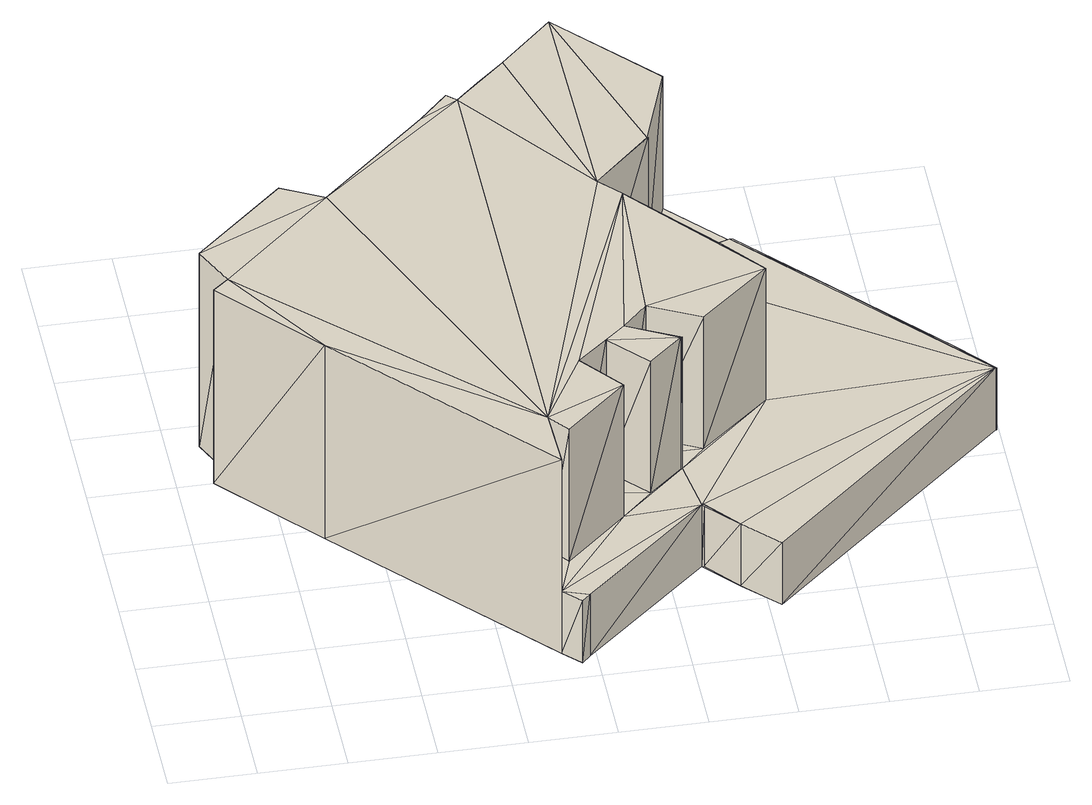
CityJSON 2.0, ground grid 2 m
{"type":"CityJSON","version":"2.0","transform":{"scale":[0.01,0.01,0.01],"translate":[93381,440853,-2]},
"CityObjects":{
"building1":{"type":"Building","geometry":[{"type":"MultiSurface","lod":"1.3","boundaries":[[[0,1,2]],[[2,3,4]],[[5,6,7]],[[7,8,9]],[[10,11,12]],[[13,14,15]],[[15,16,17]],[[17,18,19]],[[20,21,22]],[[22,23,24]],[[25,26,27]],[[27,28,29]],[[0,2,4]],[[7,9,30]],[[10,12,13]],[[13,15,17]],[[17,19,31]],[[20,22,24]],[[25,27,29]],[[0,4,5]],[[7,30,10]],[[10,13,17]],[[31,20,24]],[[24,25,29]],[[0,5,7]],[[7,10,17]],[[31,24,29]],[[0,7,17]],[[17,31,29]],[[29,0,17]],[[32,33,34]],[[34,35,36]],[[37,38,39]],[[39,40,41]],[[42,43,44]],[[45,46,47]],[[47,48,49]],[[49,50,51]],[[52,53,54]],[[54,55,56]],[[57,58,59]],[[59,60,61]],[[32,34,36]],[[39,41,62]],[[42,44,45]],[[45,47,49]],[[49,51,63]],[[52,54,56]],[[57,59,61]],[[32,36,37]],[[39,62,42]],[[42,45,49]],[[63,52,56]],[[56,57,61]],[[32,37,39]],[[39,42,49]],[[63,56,61]],[[32,39,49]],[[49,63,61]],[[61,32,49]],[[64,65,66]],[[67,68,69]],[[70,3,2]],[[1,0,29]],[[26,25,24]],[[23,22,21]],[[21,20,31]],[[18,17,16]],[[16,71,72]],[[73,74,75]],[[75,76,64]],[[64,66,67]],[[69,70,2]],[[1,29,28]],[[26,24,23]],[[21,31,19]],[[19,18,16]],[[16,72,73]],[[73,75,64]],[[64,67,69]],[[69,2,1]],[[1,28,27]],[[27,26,23]],[[23,21,19]],[[19,16,73]],[[64,69,1]],[[23,19,73]],[[64,1,27]],[[27,23,73]],[[73,64,27]],[[77,78,79]],[[80,81,82]],[[83,84,85]],[[86,87,88]],[[89,90,91]],[[92,93,94]],[[94,95,96]],[[97,98,99]],[[99,100,101]],[[102,103,104]],[[104,105,77]],[[77,79,80]],[[82,83,85]],[[86,88,106]],[[89,91,92]],[[94,96,107]],[[107,97,99]],[[99,101,102]],[[102,104,77]],[[77,80,82]],[[82,85,86]],[[86,106,108]],[[108,89,92]],[[92,94,107]],[[107,99,102]],[[77,82,86]],[[92,107,102]],[[77,86,108]],[[108,92,102]],[[102,77,108]],[[13,46,45]],[[13,14,46]],[[12,45,44]],[[12,13,45]],[[11,44,43]],[[11,12,44]],[[47,14,15]],[[47,46,14]],[[10,43,42]],[[10,11,43]],[[9,62,41]],[[9,30,62]],[[41,8,9]],[[41,40,8]],[[7,40,39]],[[7,8,40]],[[48,15,16]],[[48,47,15]],[[49,99,98]],[[49,48,99]],[[98,50,49]],[[98,97,50]],[[100,16,71]],[[100,99,16]],[[6,39,38]],[[6,7,39]],[[101,71,72]],[[101,100,71]],[[5,38,37]],[[5,6,38]],[[52,96,95]],[[52,63,96]],[[51,97,107]],[[51,50,97]],[[63,107,96]],[[63,51,107]],[[4,37,36]],[[4,5,37]],[[95,53,52]],[[95,94,53]],[[57,91,90]],[[57,56,91]],[[88,32,61]],[[88,87,32]],[[54,94,93]],[[54,53,94]],[[55,93,92]],[[55,54,93]],[[56,92,91]],[[56,55,92]],[[102,72,73]],[[102,101,72]],[[73,103,102]],[[73,74,103]],[[33,87,86]],[[33,32,87]],[[34,86,85]],[[34,33,86]],[[90,58,57]],[[90,89,58]],[[104,74,75]],[[104,103,74]],[[35,85,84]],[[35,34,85]],[[36,3,4]],[[36,35,3]],[[106,61,60]],[[106,88,61]],[[105,75,76]],[[105,104,75]],[[59,89,108]],[[59,58,89]],[[60,108,106]],[[60,59,108]],[[84,70,3]],[[84,83,70]],[[69,83,82]],[[69,70,83]],[[68,82,81]],[[68,69,82]],[[81,67,68]],[[81,80,67]],[[66,80,79]],[[66,67,80]],[[77,76,64]],[[77,105,76]],[[78,64,65]],[[78,77,64]],[[79,65,66]],[[79,78,65]],[[30,42,62]],[[30,10,42]]]}]}
},
"vertices":[
[971,1020,30],[1107,1150,30],[1105,1150,30],[1175,1350,30],[964,1580,30],[840,1460,30],[773,1400,30],[720,1350,30],[709,1360,30],[698,1370,30],[379,1070,30],[283,1120,30],[73,930,30],[118,830,30],[82,800,30],[286,570,30],[725,90,30],[721,240,30],[760,190,30],[904,320,30],[894,480,30],[977,390,30],[1055,460,30],[1059,460,30],[941,520,30],[999,580,30],[1117,520,30],[1280,660,30],[1199,760,30],[1019,970,30],[630,1300,30],[823,420,30],[971,1020,575],[1107,1150,575],[1105,1150,575],[1175,1350,575],[964,1580,575],[840,1460,575],[773,1400,575],[720,1350,575],[709,1360,575],[698,1370,575],[379,1070,575],[283,1120,575],[73,930,575],[118,830,575],[82,800,575],[286,570,575],[725,90,575],[721,240,575],[760,190,575],[904,320,575],[894,480,575],[977,390,575],[1055,460,575],[1059,460,575],[941,520,575],[999,580,575],[1117,520,575],[1280,660,575],[1199,760,575],[1019,970,575],[630,1300,575],[823,420,575],[1793,680,30],[1795,680,30],[1718,770,30],[1489,1020,30],[1307,1220,30],[1300,1220,30],[1295,1220,30],[765,50,30],[785,70,30],[1079,330,30],[1084,330,30],[1151,250,30],[1228,170,30],[1793,680,204],[1795,680,204],[1718,770,204],[1489,1020,204],[1307,1220,204],[1300,1220,204],[1295,1220,204],[1175,1350,204],[1105,1150,204],[1107,1150,204],[971,1020,204],[1019,970,204],[1117,520,204],[999,580,204],[941,520,204],[1059,460,204],[1055,460,204],[977,390,204],[894,480,204],[823,420,204],[760,190,204],[721,240,204],[725,90,204],[765,50,204],[785,70,204],[1079,330,204],[1084,330,204],[1151,250,204],[1228,170,204],[1199,760,204],[904,320,204],[1280,660,204]
]}
